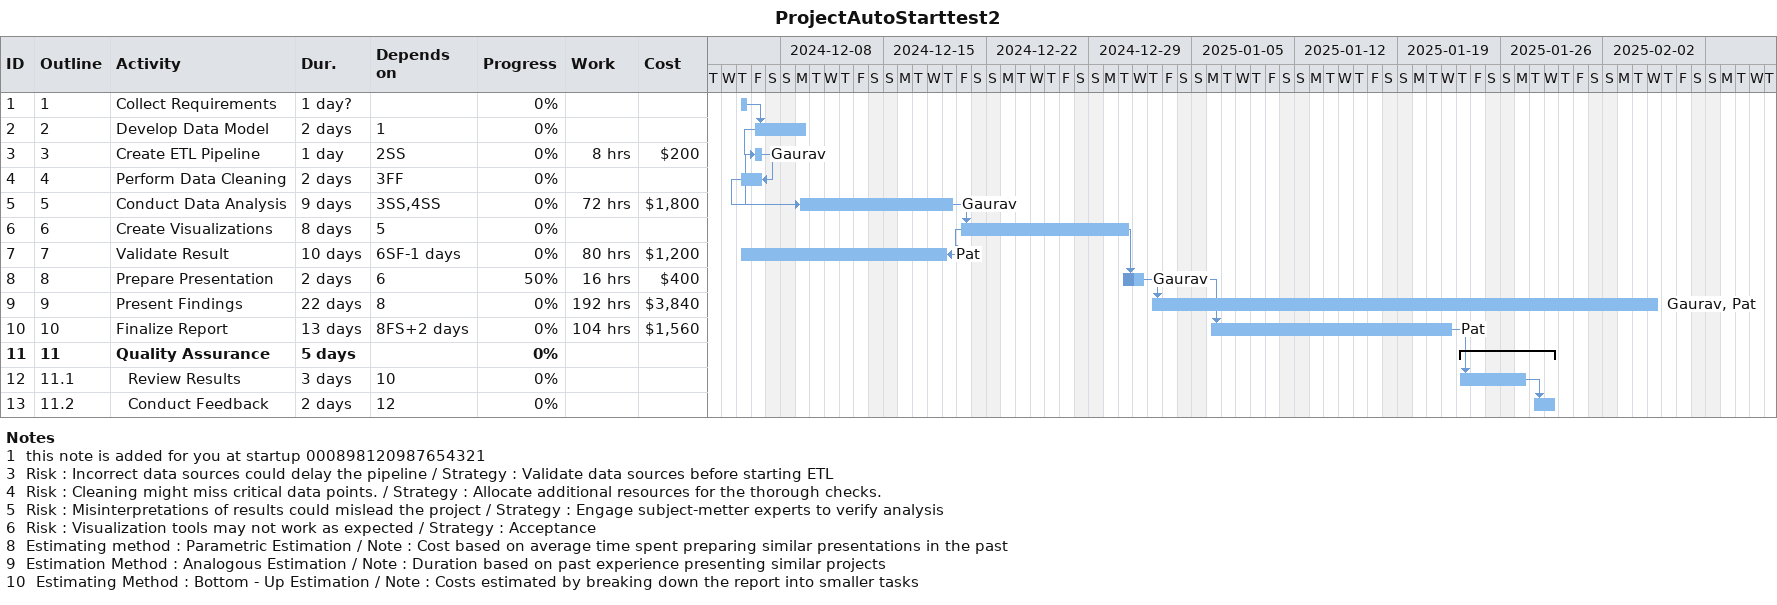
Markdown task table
ProjectAutoStarttest2

| ID | WBS | Task | Duration | Start | Finish | Predecessors | Resources | % complete | Work (h) | Cost ($) |
|---|---|---|---|---|---|---|---|---|---|---|
| 1 | 1 | Collect Requirements | 1d? | 2024-12-05 | 2024-12-05 |  |  | 0 |  |  |
| 2 | 2 | Develop Data Model | 2d | 2024-12-06 | 2024-12-09 | 1 |  | 0 |  |  |
| 3 | 3 | Create ETL Pipeline | 1d | 2024-12-06 | 2024-12-06 | 2SS | Gaurav | 0 | 8 | 200 |
| 4 | 4 | Perform Data Cleaning | 2d | 2024-12-05 | 2024-12-06 | 3FF |  | 0 |  |  |
| 5 | 5 | Conduct Data Analysis | 9d | 2024-12-09 | 2024-12-19 | 3SS, 4SS | Gaurav | 0 | 72 | 1800 |
| 6 | 6 | Create Visualizations | 8d | 2024-12-20 | 2024-12-31 | 5 |  | 0 |  |  |
| 7 | 7 | Validate Result | 10d | 2024-12-05 | 2024-12-19 | 6SF-1d | Pat | 0 | 80 | 1200 |
| 8 | 8 | Prepare Presentation | 2d | 2024-12-31 | 2025-01-01 | 6 | Gaurav | 50 | 16 | 400 |
| 9 | 9 | Present Findings | 22d | 2025-01-02 | 2025-02-05 | 8 | Gaurav, Pat | 0 | 192 | 3840 |
| 10 | 10 | Finalize Report | 13d | 2025-01-06 | 2025-01-22 | 8FS+2d | Pat | 0 | 104 | 1560 |
| 11 | 11 | **Quality Assurance** | 5d | 2025-01-23 | 2025-01-29 |  |  | 0 |  |  |
| 12 | 11.1 | Review Results | 3d | 2025-01-23 | 2025-01-27 | 10 |  | 0 |  |  |
| 13 | 11.2 | Conduct Feedback | 2d | 2025-01-28 | 2025-01-29 | 12 |  | 0 |  |  |

Notes
- 1: this note is added for you at startup 000898120987654321
- 3: Risk : Incorrect data sources could delay the pipeline / Strategy : Validate data sources before starting ETL
- 4: Risk : Cleaning might miss critical data points. / Strategy : Allocate additional resources for the thorough checks.
- 5: Risk : Misinterpretations of results could mislead the project / Strategy : Engage subject-metter experts to verify analysis
- 6: Risk : Visualization tools may not work as expected / Strategy : Acceptance
- 8: Estimating method : Parametric Estimation / Note : Cost based on average time spent preparing similar presentations in the past
- 9: Estimation Method : Analogous Estimation / Note : Duration based on past experience presenting similar projects
- 10: Estimating Method : Bottom - Up Estimation / Note : Costs estimated by breaking down the report into smaller tasks
